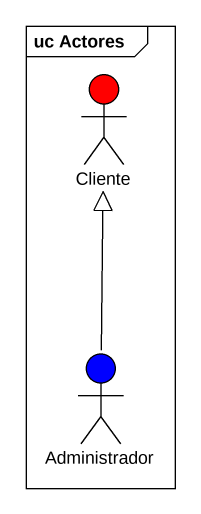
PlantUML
@startuml
mainframe uc Actores
actor Cliente #FF0000
actor Administrador #0000FF
Administrador -up-|> Cliente
@enduml
